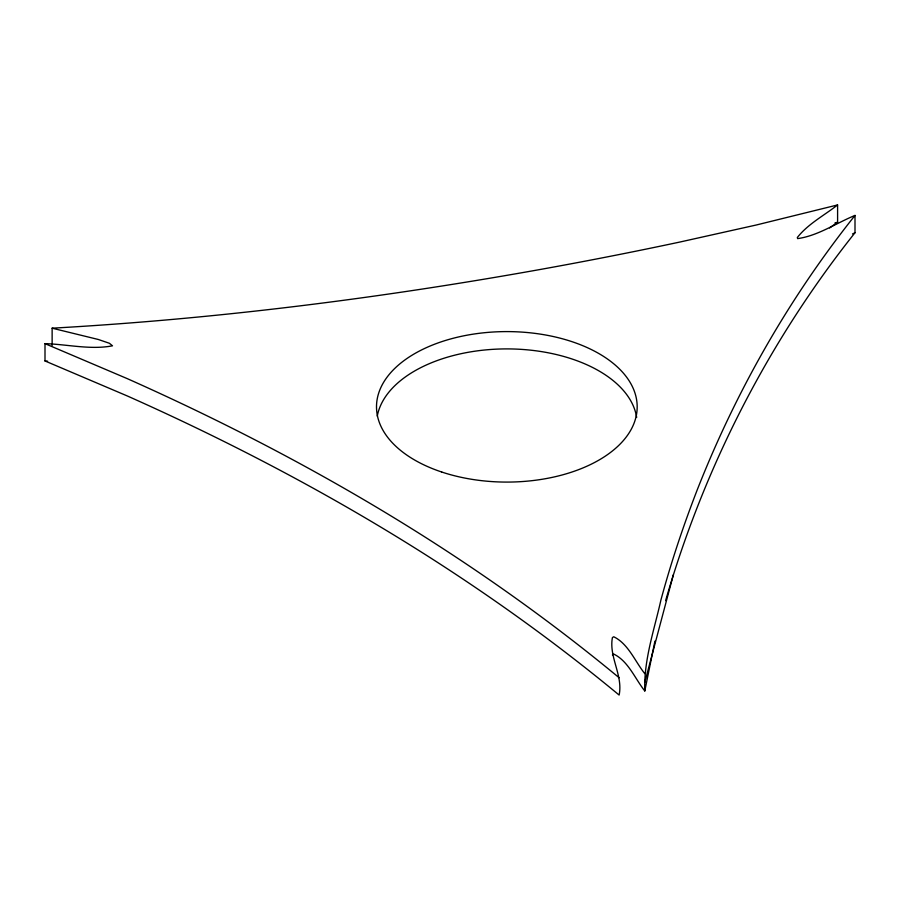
<?xml version="1.0" encoding="UTF-8"?>
<svg xmlns="http://www.w3.org/2000/svg" width="900" height="900" viewBox="0 0 900 900"><rect width="100%" height="100%" fill="white"/><g stroke="black" fill="none" stroke-linecap="round" stroke-linejoin="round"><path stroke-width="1.35" d="M612.405 654.93L613.721 654.064C628.312 661.117 635.018 678.735 644.794 690.964C643.691 659.981 654.21 630.079 660.881 600.165C670.916 562.882 683.156 526.219 697.095 490.219C735.851 391.522 788.906 298.395 855 215.426L855 232.74C768.577 341.392 704.059 467.28 665.617 600.649M644.794 690.964L654.919 641.126M644.794 682.312L673.346 574.751M829.575 227.947L837.596 222.255L837.596 204.941C824.107 215.516 808.031 223.92 797.31 237.51L797.636 238.612C818.01 235.766 836.123 223.155 855 215.426M852.502 233.944L855 232.74M837.596 204.941L756.202 225.023L680.175 241.976A2871.934 1658.092 0 0 1 538.819 269.73C377.887 298.519 215.393 319.027 52.133 328.185L52.133 345.51M834.964 222.93L837.596 222.255M644.794 673.65C635.018 661.421 628.312 643.804 613.721 636.75L612.405 637.605C608.738 656.989 623.194 675.36 619.133 695.059C558.023 644.501 493.582 598.05 426.69 555.435A2309.872 1333.586 0 0 0 127.44 396.022L45 360.956L45 343.642C67.275 344.306 90.54 350.055 112.5 345.814L109.395 343.271L98.302 339.48L52.133 328.185M45 360.956L47.576 361.181M45 343.642L127.429 378.709A2309.872 1333.586 0 0 1 426.701 538.121C493.571 580.736 558.034 627.176 619.133 677.745M377.269 416.115A130.331 75.24 0 0 1 508.016 348.907A130.331 75.24 0 0 1 636.66 417.442M441.686 472.005A130.331 75.24 0 0 0 637.178 406.834A130.331 75.24 0 0 0 441.686 341.674A130.331 75.24 0 0 0 441.686 472.005"/></g></svg>
